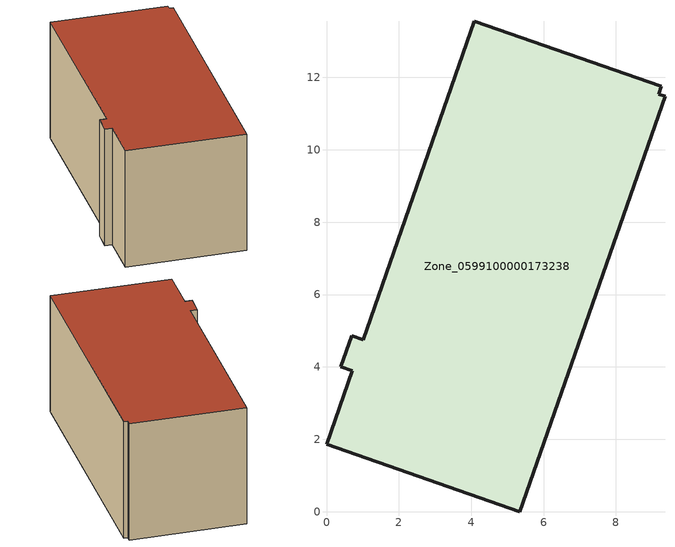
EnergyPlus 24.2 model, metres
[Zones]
Zone_0599100000173238
 floor ground (C_G): 9.36,11.47 5.34,0 0,1.86 0.71,3.9 0.39,4.01 0.69,4.86 1.01,4.75 4.08,13.55 9.26,11.75 9.19,11.54 z0
 wall outside (C_F): 0.69,4.86 0.39,4.01 0.71,3.9 0,1.86 5.34,0 9.36,11.47 9.19,11.54 9.26,11.75 4.08,13.55 1.01,4.75 0.69,4.86 z0:5.96
 roof outside (C_R): 9.26,11.75 4.08,13.55 1.01,4.75 0.69,4.86 0.39,4.01 0.71,3.9 0,1.86 5.34,0 9.36,11.47 9.19,11.54 z5.96
[BUILDING]
Pand.0599100000173238: North Axis=0; Terrain=City; Loads Convergence Tolerance Value=0.04; Temperature Convergence Tolerance Value=0.4; Solar Distribution=FullExterior; Maximum Number of Warmup Days=25; Minimum Number of Warmup Days=1
[Site:Location]
Rotterdam.The.Hague.AP_ZH_NLD Design_Conditions: Latitude=51.96; Longitude=4.45; Time Zone=1; Elevation=-4.5
[SITE:GROUNDTEMPERATURE:BUILDINGSURFACE]
18, 18, 18, 18, 18, 18, 18, 18, 18, 18, 18, 18
[MATERIAL] Thermal Absorptance=0.9; Solar Absorptance=0.7; Visible Absorptance=0.7
Name | Roughness | Thickness | Conductivity | Density | Specific Heat
G.TC.1992-2005 | MediumSmooth | 0.15 | 0.06 | 540 | 1210
F.TC.1992-2005 | Rough | 0.3 | 0.12 | 1920 | 840
R.TC.1992-2005 | MediumRough | 0.2 | 0.08 | 1500 | 1000
[CONSTRUCTION]
C_G: G.TC.1992-2005
C_F: F.TC.1992-2005
C_R: R.TC.1992-2005
[ZONE]
Zone_0599100000173238: Type=1; Multiplier=1; Ceiling Height=Autocalculate; Volume=Autocalculate; Floor Area=autocalculate; Part of Total Floor Area=Yes
[ZONEINFILTRATION:DESIGNFLOWRATE]
Infil_Zone_0599100000173238: Zone or ZoneList or Space or SpaceList=Zone_0599100000173238; Schedule=AlwaysOn; Design Flow Rate Calculation Method=Flow/Area; Flow Rate per Floor Area=0.0015; Constant Term Coefficient=1; Temperature Term Coefficient=0; Velocity Term Coefficient=0; Velocity Squared Term Coefficient=0
[HVACTEMPLATE:ZONE:IDEALLOADSAIRSYSTEM]
Zone_0599100000173238: Maximum Heating Supply Air Temperature=50; Minimum Cooling Supply Air Temperature=13; Maximum Heating Supply Air Humidity Ratio=0.0156; Minimum Cooling Supply Air Humidity Ratio=0.0077; Heating Limit=NoLimit; Cooling Limit=NoLimit; Dehumidification Control Type=ConstantSensibleHeatRatio; Cooling Sensible Heat Ratio=0.7; Dehumidification Setpoint=60; Humidification Control Type=None; Humidification Setpoint=30; Outdoor Air Method=None; Outdoor Air Flow Rate per Person=0.00944; Outdoor Air Flow Rate per Zone Floor Area=0; Outdoor Air Flow Rate per Zone=0; Demand Controlled Ventilation Type=None; Outdoor Air Economizer Type=NoEconomizer; Heat Recovery Type=None; Sensible Heat Recovery Effectiveness=0.7; Latent Heat Recovery Effectiveness=0.65
[ZONECONTROL:THERMOSTAT]
ThermostatControl_Zone_0599100000173238: Zone or ZoneList=Zone_0599100000173238; Control Type Schedule=DualSetpointControlType; Control 1=Thermostat_Zone_0599100000173238; Temperature Difference Between Cutout And Setpoint=0
[THERMOSTATSETPOINT:DUALSETPOINT]
Thermostat_Zone_0599100000173238: Heating Setpoint Temperature Schedule=HeatingSetpoint_Zone_0599100000173238; Cooling Setpoint Temperature Schedule=CoolingSetpoint_Zone_0599100000173238
[SCHEDULE:COMPACT]
HeatingSetpoint_Zone_0599100000173238: Through: 12/31, For: AllDays, Until: 24:00, 21
CoolingSetpoint_Zone_0599100000173238: Through: 12/31, For: AllDays, Until: 24:00, 24
DualSetpointControlType: Through: 12/31, For: AllDays, Until: 24:00, 4
AlwaysOn: Through: 12/31, For: AllDays, Until: 24:00, 1
